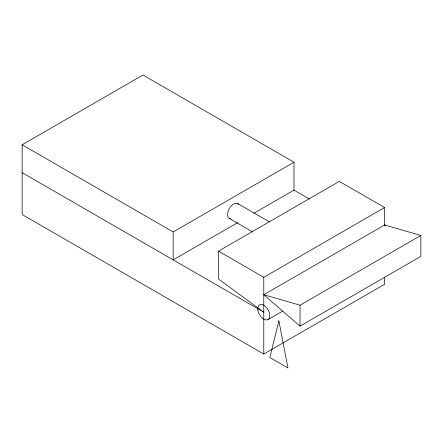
<?xml version="1.0" encoding="UTF-8"?>
<svg xmlns="http://www.w3.org/2000/svg" width="443" height="443" viewBox="0 0 443 443"><rect width="100%" height="100%" fill="white"/><g stroke="black" fill="none" stroke-linecap="round" stroke-linejoin="round"><path stroke-width="0.66" d="M384.607 277.418L384.607 284.279L263.784 354.035L22.15 214.523L22.15 144.772L142.967 75.017L293.991 162.21L293.991 190.113L253.917 213.249M22.15 144.772L173.174 231.96L293.991 162.21M237.769 222.569L173.174 259.864L173.174 231.96M22.15 172.67L263.784 312.182L218.482 279.046L218.482 251.142L339.299 181.392L384.607 207.551L384.607 225.332M218.482 251.142L263.784 277.301L384.607 207.551M263.784 294.739L384.607 224.989L420.85 235.449L420.85 256.375L300.033 326.131L263.784 294.739L300.033 305.205L420.85 235.449M268.059 319.58L282.412 311.291M293.692 189.936L309.491 199.062M237.852 203.636L269.449 221.882M229.308 218.438L252.56 231.861M384.607 224.989L385.643 225.886M300.033 305.205L300.033 326.131M263.784 277.301L263.784 354.035M230.809 218.836A8.544 4.934 -60 0 1 229.114 208.919A8.544 4.934 -60 0 1 238.666 204.334M278.891 320.898L269.826 357.518L287.95 367.983L278.891 320.898M257.854 310.078A8.544 4.934 60 0 0 267.744 319.735A8.544 4.934 60 0 0 265.761 306.728A8.544 4.934 60 0 0 257.854 310.078"/></g></svg>
